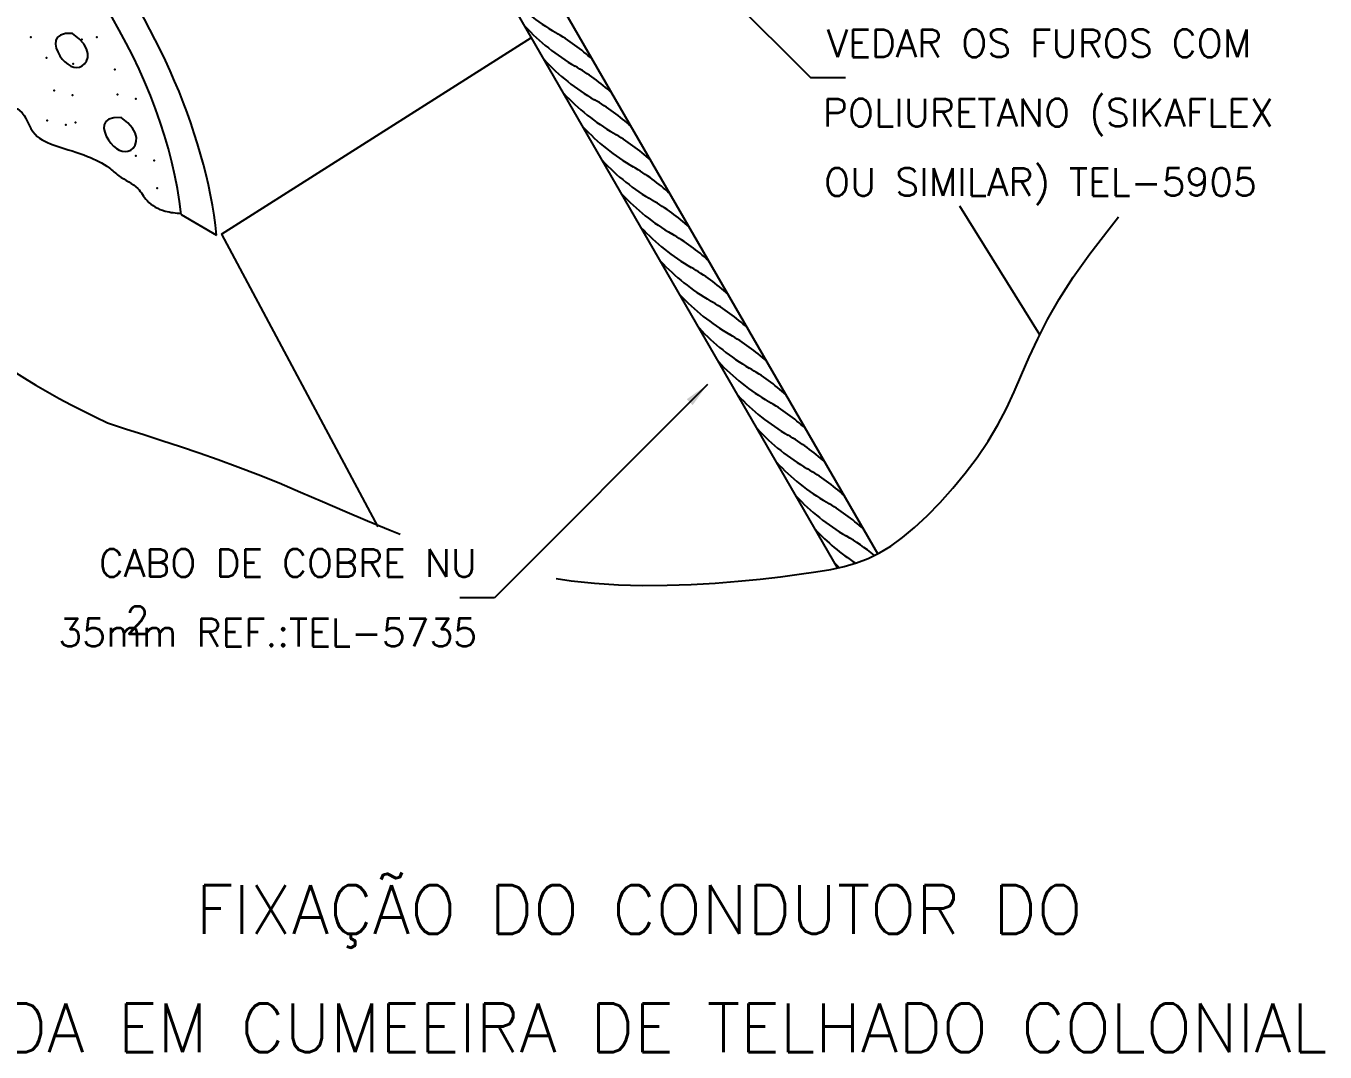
# Model space of a CAD drawing. Header units: millimetres. Extents: x -5995.5 to -5973.6, y -4663.4 to -4643.6.
# Drawn here: x -5987.98 to -5978.62, y -4663.37 to -4655.97 of the extents above; entities that cross this region are included whole.
import ezdxf
from ezdxf.enums import TextEntityAlignment as Align

# ---------------------------------------------------------------- set-up
doc = ezdxf.new("R2010")
doc.units = ezdxf.units.MM
doc.header["$LTSCALE"] = 10
doc.layers.add('Termotécnica', color=7, linetype='Continuous')
doc.styles.add('r140', font='romans.shx')
doc.styles.add('r80', font='romans.shx')

msp = doc.modelspace()

# ---------------------------------------------------------------- linework, layer by layer
at = {"layer": 'Termotécnica', "color": 2}
for p, q in [((-5981.8432, -4659.7753), (-5984.744, -4654.7509)), ((-5983.8627, -4654.8124), (-5982.3272, -4656.3479)), ((-5982.134, -4659.8774), (-5984.9984, -4654.9162)), ((-5982.0772, -4656.3479), (-5982.3272, -4656.3479)), ((-5980.6756, -4658.1979), (-5981.2512, -4657.2718)), ((-5986.5741, -4657.4732), (-5985.446, -4659.5823)), ((-5983.0711, -4658.5573), (-5984.6066, -4660.0927)), ((-5984.6066, -4660.0927), (-5984.8566, -4660.0927))]:
    msp.add_line(p, q, dxfattribs=at)
at = {"layer": 'Termotécnica', "color": 1}
for p, q in [((-5987.757, -4656.0567), (-5987.7685, -4656.0792)), ((-5987.7343, -4656.0394), (-5987.757, -4656.0567)), ((-5987.6984, -4656.0288), (-5987.7343, -4656.0394)), ((-5987.6476, -4656.0266), (-5987.6984, -4656.0288)), ((-5987.5987, -4656.0652), (-5987.6476, -4656.0266)), ((-5987.7685, -4656.0792), (-5987.7705, -4656.1051)), ((-5987.7705, -4656.1051), (-5987.7649, -4656.1329)), ((-5987.7649, -4656.1329), (-5987.7536, -4656.161)), ((-5987.5653, -4656.1028), (-5987.5987, -4656.0652)), ((-5987.5453, -4656.1384), (-5987.5653, -4656.1028)), ((-5987.5368, -4656.1713), (-5987.5453, -4656.1384)), ((-5987.7536, -4656.161), (-5987.7383, -4656.1878)), ((-5987.7383, -4656.1878), (-5987.7207, -4656.2118)), ((-5987.7207, -4656.2118), (-5987.7016, -4656.2325)), ((-5987.7016, -4656.2325), (-5987.6812, -4656.2493)), ((-5987.6812, -4656.2493), (-5987.6602, -4656.2619)), ((-5987.5779, -4656.2615), (-5987.5603, -4656.2467)), ((-5987.5603, -4656.2467), (-5987.5463, -4656.2262)), ((-5987.5463, -4656.2262), (-5987.5378, -4656.2008)), ((-5987.5378, -4656.2008), (-5987.5368, -4656.1713)), ((-5987.6602, -4656.2619), (-5987.6388, -4656.2699)), ((-5987.6388, -4656.2699), (-5987.6177, -4656.2728)), ((-5987.6177, -4656.2728), (-5987.5972, -4656.2701)), ((-5987.5972, -4656.2701), (-5987.5779, -4656.2615)), ((-5987.4186, -4656.685), (-5987.4206, -4656.711)), ((-5987.4206, -4656.711), (-5987.415, -4656.7388)), ((-5987.4071, -4656.6626), (-5987.4186, -4656.685)), ((-5987.3844, -4656.6453), (-5987.4071, -4656.6626)), ((-5987.3485, -4656.6347), (-5987.3844, -4656.6453)), ((-5987.2977, -4656.6324), (-5987.3485, -4656.6347)), ((-5987.2488, -4656.6711), (-5987.2977, -4656.6324)), ((-5987.2154, -4656.7087), (-5987.2488, -4656.6711)), ((-5987.1954, -4656.7443), (-5987.2154, -4656.7087)), ((-5987.415, -4656.7388), (-5987.4037, -4656.7669)), ((-5987.4037, -4656.7669), (-5987.3884, -4656.7937)), ((-5987.3884, -4656.7937), (-5987.3709, -4656.8177)), ((-5987.1964, -4656.8321), (-5987.1879, -4656.8067)), ((-5987.1869, -4656.7772), (-5987.1954, -4656.7443)), ((-5987.1879, -4656.8067), (-5987.1869, -4656.7772)), ((-5987.3709, -4656.8177), (-5987.3517, -4656.8383)), ((-5987.3517, -4656.8383), (-5987.3313, -4656.8552)), ((-5987.3313, -4656.8552), (-5987.3103, -4656.8678)), ((-5987.3103, -4656.8678), (-5987.289, -4656.8758)), ((-5987.289, -4656.8758), (-5987.2678, -4656.8787)), ((-5987.2678, -4656.8787), (-5987.2474, -4656.876)), ((-5987.2474, -4656.876), (-5987.228, -4656.8674)), ((-5987.228, -4656.8674), (-5987.2104, -4656.8526)), ((-5987.2104, -4656.8526), (-5987.1964, -4656.8321))]:
    msp.add_line(p, q, dxfattribs=at)
at = {"layer": 'Termotécnica', "color": 3}
for p, q in [((-5986.5741, -4657.4732), (-5984.3404, -4656.0559)), ((-5986.8645, -4657.3324), (-5986.6091, -4657.4798))]:
    msp.add_line(p, q, dxfattribs=at)
at = {"layer": 'Termotécnica', "color": 1}
for points in [[(-5984.1607, -4659.9543), (-5984.0528, -4659.9702), (-5983.8846, -4659.9882), (-5983.7133, -4659.9994), (-5983.5386, -4660.0041), (-5983.3625, -4660.0028), (-5983.1874, -4659.9967), (-5983.0156, -4659.9864), (-5982.8495, -4659.9731), (-5982.6917, -4659.9575), (-5982.5443, -4659.9407), (-5982.4099, -4659.9235), (-5982.29, -4659.9063), (-5982.183, -4659.8881), (-5982.0861, -4659.867), (-5981.997, -4659.8413), (-5981.913, -4659.8094), (-5981.8316, -4659.7696), (-5981.7503, -4659.7201), (-5981.6665, -4659.6593), (-5981.5783, -4659.586), (-5981.4871, -4659.5013), (-5981.3945, -4659.4068), (-5981.3025, -4659.3043), (-5981.213, -4659.1954), (-5981.1278, -4659.0818), (-5981.0488, -4658.965), (-5980.978, -4658.8468), (-5980.9161, -4658.7284), (-5980.8603, -4658.6086), (-5980.8067, -4658.4862), (-5980.7515, -4658.3597), (-5980.6906, -4658.2276), (-5980.6203, -4658.0884), (-5980.5365, -4657.9407), (-5980.4356, -4657.7831), (-5980.3147, -4657.6143), (-5980.1766, -4657.4342), (-5980.109, -4657.3488)], [(-5987.3955, -4658.8316), (-5987.3955, -4658.8316), (-5987.2647, -4658.8751), (-5987.1339, -4658.9177), (-5987.0025, -4658.9602), (-5986.8696, -4659.0036), (-5986.7346, -4659.0489), (-5986.5968, -4659.0968), (-5986.4553, -4659.1484), (-5986.3095, -4659.2045), (-5986.159, -4659.2658), (-5986.0042, -4659.3311), (-5985.8459, -4659.3991), (-5985.685, -4659.4684), (-5985.5223, -4659.5376), (-5985.3584, -4659.6053), (-5985.2857, -4659.634)]]:
    msp.add_lwpolyline(points, dxfattribs=at)
for centre, radius, start, end in [((-5983.3728, -4654.6574), 1.5774, 222.96088, 239.86313), ((-5983.2333, -4654.8991), 1.5774, 222.96088, 239.86313), ((-5984.9302, -4657.3541), 1.5367, 47.84031, 60.12675), ((-5983.0938, -4655.1407), 1.5774, 222.96088, 239.86313), ((-5984.7906, -4657.5957), 1.5367, 47.84031, 60.12675), ((-5982.9542, -4655.3824), 1.5774, 222.96088, 239.86313), ((-5984.6511, -4657.8374), 1.5367, 47.84031, 60.12675), ((-5982.8147, -4655.6241), 1.5774, 222.96088, 239.86313), ((-5984.5116, -4658.0791), 1.5367, 47.84031, 60.12675), ((-5984.9748, -4653.6058), 5.7593, 214.30209, 245.14562), ((-5982.6752, -4655.8658), 1.5774, 222.96088, 239.86313), ((-5984.372, -4658.3208), 1.5367, 47.84031, 60.12675), ((-5982.5356, -4656.1075), 1.5774, 222.96088, 239.86313), ((-5984.2325, -4658.5625), 1.5367, 47.84031, 60.12675), ((-5982.3961, -4656.3491), 1.5774, 222.96088, 239.86313), ((-5984.093, -4658.8041), 1.5367, 47.84031, 60.12675), ((-5982.2566, -4656.5908), 1.5774, 222.96088, 239.86313), ((-5983.9534, -4659.0458), 1.5367, 47.84031, 60.12675), ((-5982.117, -4656.8325), 1.5774, 222.96088, 239.86313), ((-5983.8139, -4659.2875), 1.5367, 47.84031, 60.12675), ((-5981.9775, -4657.0742), 1.5774, 222.96088, 239.86313), ((-5983.6744, -4659.5292), 1.5367, 47.84031, 60.12675), ((-5981.838, -4657.3159), 1.5774, 222.96088, 239.86313), ((-5983.5348, -4659.7709), 1.5367, 47.84031, 60.12675), ((-5981.6984, -4657.5575), 1.5774, 222.96088, 239.86313), ((-5983.3953, -4660.0125), 1.5367, 47.84031, 60.12675), ((-5981.5589, -4657.7992), 1.5774, 222.96088, 239.86313), ((-5983.2558, -4660.2542), 1.5367, 47.84031, 60.12675), ((-5981.4194, -4658.0409), 1.5774, 222.96088, 239.86313), ((-5983.1162, -4660.4959), 1.5367, 47.84031, 60.12675), ((-5981.2798, -4658.2826), 1.5774, 222.96088, 239.86313), ((-5982.9767, -4660.7376), 1.5367, 47.84031, 60.12675), ((-5981.1403, -4658.5243), 1.5774, 222.96088, 236.80454), ((-5982.8372, -4660.9793), 1.5367, 50.99395, 60.12675), ((-5981.0008, -4658.7659), 1.5774, 222.96088, 224.6311)]:
    msp.add_arc(centre, radius, start, end, dxfattribs=at)
at = {"layer": 'Termotécnica', "color": 3}
for major_axis, start_param, end_param in [((-1.2863, 2.2279), 3.989354, 7.130947), ((1.0934, -1.8937), 0.847762, 3.989354)]:
    msp.add_ellipse((-5988.3113, -4656.497), major_axis=major_axis, ratio=0.509483, start_param=start_param, end_param=end_param, dxfattribs=at)
at = {"layer": 'Termotécnica', "color": 2}
msp.add_spline([(-5989.7575, -4655.653), (-5989.6989, -4655.7194), (-5989.6274, -4655.7623), (-5989.5478, -4655.8068), (-5989.4683, -4655.8227), (-5989.3427, -4655.8513), (-5989.2823, -4655.9165), (-5989.2155, -4655.9897), (-5988.9055, -4656.1344), (-5988.7847, -4656.2075), (-5988.683, -4656.2902), (-5988.6004, -4656.4046), (-5988.4192, -4656.4713), (-5988.3144, -4656.4935), (-5988.1873, -4656.5317), (-5988.0284, -4656.5825), (-5987.9171, -4656.7541), (-5987.7646, -4656.8368), (-5987.539, -4656.913), (-5987.3832, -4656.9957), (-5987.3133, -4657.0529), (-5987.1767, -4657.145), (-5987.1099, -4657.2308), (-5986.9796, -4657.3071), (-5986.8638, -4657.3237)], degree=3, dxfattribs=at)
at = {"layer": 'Termotécnica', "color": 1}
for p in [(-5987.9481, -4656.0544), (-5987.4714, -4656.053), (-5987.5789, -4656.0717), (-5987.8354, -4656.2035), (-5987.6427, -4656.2457), (-5987.3433, -4656.2859), (-5987.7802, -4656.4387), (-5987.6471, -4656.4709), (-5987.3231, -4656.4664), (-5987.1899, -4656.4986), (-5987.8287, -4656.6535), (-5987.6956, -4656.6856), (-5987.625, -4656.6699), (-5987.1915, -4656.9097), (-5987.0583, -4656.9419), (-5987.0362, -4657.1409)]:
    msp.add_point(p, dxfattribs=at)
at = {"layer": 'Termotécnica', "color": 2}
msp.add_solid([(-5983.2204, -4658.6625), (-5983.1782, -4658.7052), (-5983.0711, -4658.5573)], dxfattribs=at)

# ---------------------------------------------------------------- texts
at = {"layer": 'Termotécnica', "color": 2, "style": 'r80'}
for s, p in [('VEDAR OS FUROS COM', (-5982.2115, -4656.1978)), ('POLIURETANO (SIKAFLEX', (-5982.2395, -4656.6979)), ('OU SIMILAR) TEL-5905', (-5982.2314, -4657.198))]:
    msp.add_text(s, height=0.2, dxfattribs=at).set_placement(p)
for s, p in [('CABO DE COBRE NU', (-5984.7319, -4659.9427)), ('2', (-5987.0934, -4660.3533)), ('35mm REF.:TEL-5735', (-5984.7318, -4660.4426))]:
    msp.add_text(s, height=0.2, dxfattribs=at).set_placement(p, align=Align.RIGHT)
at = {"layer": 'Termotécnica', "color": 5, "style": 'r140'}
for s, p in [(' FIXAÇÃO DO CONDUTOR DO', (-5983.6827, -4662.6187)), ('SPDA EM CUMEEIRA DE TELHADO COLONIAL', (-5983.6827, -4663.47))]:
    msp.add_text(s, height=0.35, dxfattribs=at).set_placement(p, align=Align.BOTTOM_CENTER)

doc.saveas('drawing.dxf')
